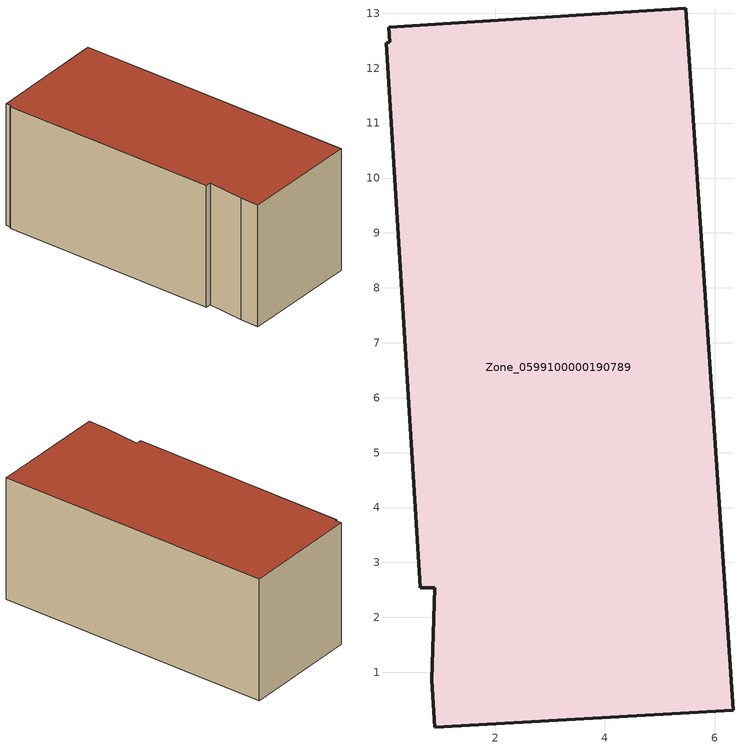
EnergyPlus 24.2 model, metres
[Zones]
Zone_0599100000190789
 floor ground (C_G): 5.47,13.1 6.34,0.31 0.9,0.01 0.84,0.86 0.9,2.54 0.64,2.54 0.02,12.46 0.08,12.47 0.06,12.74 z0
 wall outside (C_F): 6.34,0.31 5.47,13.1 0.06,12.74 0.08,12.47 0.02,12.46 0.64,2.54 0.9,2.54 0.84,0.86 0.9,0.01 6.34,0.31 z0:5.76
 roof outside (C_R): 0.02,12.46 0.64,2.54 0.9,2.54 0.84,0.86 0.9,0.01 6.34,0.31 5.47,13.1 0.06,12.74 0.08,12.47 z5.76
[BUILDING]
Pand.0599100000190789: North Axis=0; Terrain=City; Loads Convergence Tolerance Value=0.04; Temperature Convergence Tolerance Value=0.4; Solar Distribution=FullExterior; Maximum Number of Warmup Days=25; Minimum Number of Warmup Days=1
[Site:Location]
Rotterdam.The.Hague.AP_ZH_NLD Design_Conditions: Latitude=51.96; Longitude=4.45; Time Zone=1; Elevation=-4.5
[SITE:GROUNDTEMPERATURE:BUILDINGSURFACE]
18, 18, 18, 18, 18, 18, 18, 18, 18, 18, 18, 18
[MATERIAL] Thermal Absorptance=0.9; Solar Absorptance=0.7; Visible Absorptance=0.7
Name | Roughness | Thickness | Conductivity | Density | Specific Heat
G.TC.1946-1964 | MediumSmooth | 0.15 | 1 | 540 | 1210
F.TC.1946-1964 | Rough | 0.3 | 0.857143 | 1920 | 840
R.TC.1946-1964 | MediumRough | 0.2 | 0.235294 | 1500 | 1000
[CONSTRUCTION]
C_G: G.TC.1946-1964
C_F: F.TC.1946-1964
C_R: R.TC.1946-1964
[ZONE]
Zone_0599100000190789: Type=1; Multiplier=1; Ceiling Height=Autocalculate; Volume=Autocalculate; Floor Area=autocalculate; Part of Total Floor Area=Yes
[ZONEINFILTRATION:DESIGNFLOWRATE]
Infil_Zone_0599100000190789: Zone or ZoneList or Space or SpaceList=Zone_0599100000190789; Schedule=AlwaysOn; Design Flow Rate Calculation Method=Flow/Area; Flow Rate per Floor Area=0.003; Constant Term Coefficient=1; Temperature Term Coefficient=0; Velocity Term Coefficient=0; Velocity Squared Term Coefficient=0
[HVACTEMPLATE:ZONE:IDEALLOADSAIRSYSTEM]
Zone_0599100000190789: Maximum Heating Supply Air Temperature=50; Minimum Cooling Supply Air Temperature=13; Maximum Heating Supply Air Humidity Ratio=0.0156; Minimum Cooling Supply Air Humidity Ratio=0.0077; Heating Limit=NoLimit; Cooling Limit=NoLimit; Dehumidification Control Type=ConstantSensibleHeatRatio; Cooling Sensible Heat Ratio=0.7; Dehumidification Setpoint=60; Humidification Control Type=None; Humidification Setpoint=30; Outdoor Air Method=None; Outdoor Air Flow Rate per Person=0.00944; Outdoor Air Flow Rate per Zone Floor Area=0; Outdoor Air Flow Rate per Zone=0; Demand Controlled Ventilation Type=None; Outdoor Air Economizer Type=NoEconomizer; Heat Recovery Type=None; Sensible Heat Recovery Effectiveness=0.7; Latent Heat Recovery Effectiveness=0.65
[ZONECONTROL:THERMOSTAT]
ThermostatControl_Zone_0599100000190789: Zone or ZoneList=Zone_0599100000190789; Control Type Schedule=DualSetpointControlType; Control 1=Thermostat_Zone_0599100000190789; Temperature Difference Between Cutout And Setpoint=0
[THERMOSTATSETPOINT:DUALSETPOINT]
Thermostat_Zone_0599100000190789: Heating Setpoint Temperature Schedule=HeatingSetpoint_Zone_0599100000190789; Cooling Setpoint Temperature Schedule=CoolingSetpoint_Zone_0599100000190789
[SCHEDULE:COMPACT]
HeatingSetpoint_Zone_0599100000190789: Through: 12/31, For: AllDays, Until: 24:00, 21
CoolingSetpoint_Zone_0599100000190789: Through: 12/31, For: AllDays, Until: 24:00, 24
DualSetpointControlType: Through: 12/31, For: AllDays, Until: 24:00, 4
AlwaysOn: Through: 12/31, For: AllDays, Until: 24:00, 1
